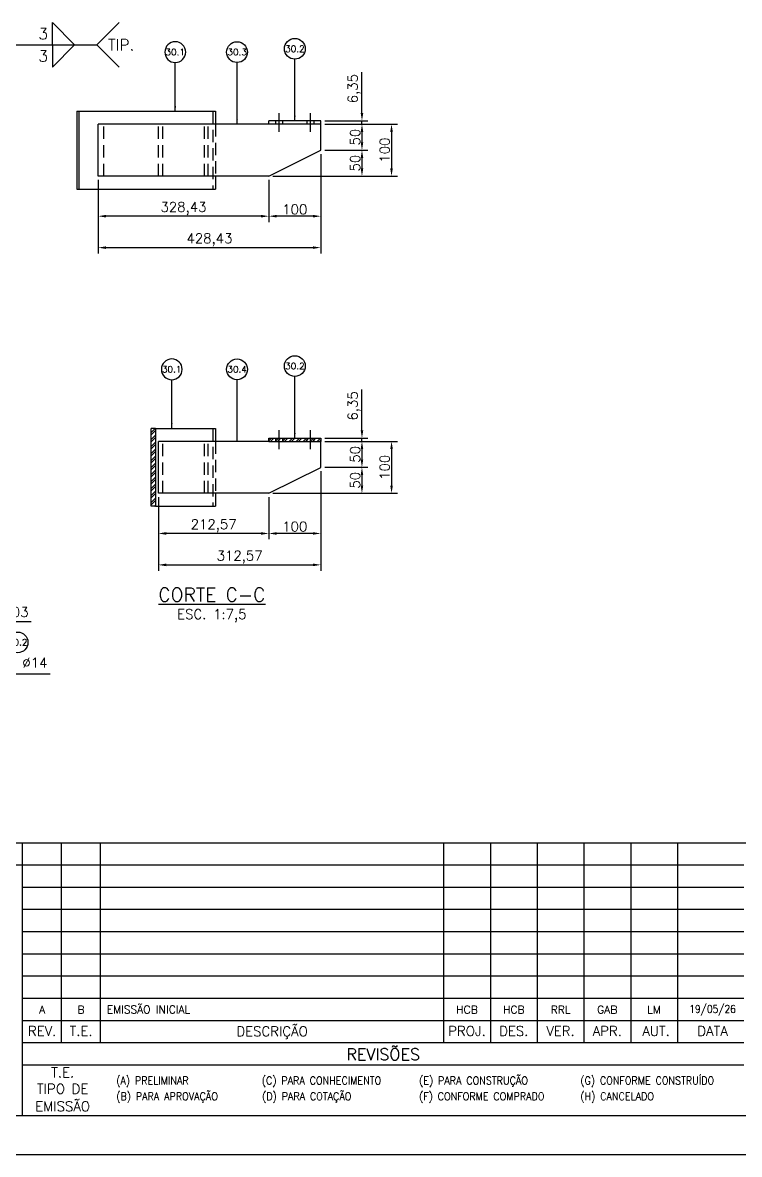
# Model space of a CAD drawing. Header units: metres. Extents: x 0 to 6307, y 0 to 4455.
# Drawn here: x 3532 to 4912, y 0 to 2179 of the extents above; entities that cross this region are included whole.
import ezdxf
from ezdxf.enums import TextEntityAlignment as Align

# ---------------------------------------------------------------- set-up
doc = ezdxf.new("R2010")
doc.units = ezdxf.units.M
doc.header["$LTSCALE"] = 7.5
doc.linetypes.add('CENTER2', pattern=[28.575, 19.05, -3.175, 3.175, -3.175])
doc.linetypes.add('HIDDEN2', pattern=[4.7625, 3.175, -1.5875])
for name, color, linetype in [('FRL3', 3, 'Continuous'), ('FRL4', 4, 'Continuous'), ('FRL5', 5, 'Continuous'), ('FRL6', 6, 'Continuous'), ('FRL7', 7, 'Continuous'), ('FRR100', 4, 'Continuous'), ('FRR120', 5, 'Continuous'), ('FRR140', 5, 'Continuous'), ('FRR175', 1, 'Continuous'), ('FRR80', 3, 'Continuous'), ('GSB', 7, 'Continuous'), ('MR100', 3, 'Continuous'), ('SC1', 7, 'CENTER2'), ('SDM', 7, 'Continuous'), ('SHA', 7, 'Continuous'), ('SL4', 4, 'Continuous'), ('ST1', 7, 'HIDDEN2')]:
    doc.layers.add(name, color=color, linetype=linetype)
doc.styles.add('R100', font='simplex.shx', dxfattribs={"height": 2.5})
doc.styles.add('R120', font='simplex.shx', dxfattribs={"height": 3})
doc.styles.add('R140', font='simplex.shx', dxfattribs={"height": 3.5})
doc.styles.add('R80', font='simplex.shx', dxfattribs={"height": 2})
doc.styles.add('ROMANS', font='ROMANS.SHX')
doc.dimstyles.new('5___1-5', dxfattribs={"dimscale": 5, "dimtxt": 2.5, "dimasz": 2, "dimexe": 1.5, "dimexo": 1, "dimgap": 0.5, "dimtad": 1, "dimzin": 12, "dimtxsty": 'ROMANS', "dimcen": 0, "dimclrd": 256, "dimclre": 256, "dimclrt": 3, "dimaunit": 1, "dimazin": 3, "dimtfac": 1, "dimtmove": 0, "dimatfit": 0, "dimfxl": 1, "dimlwd": -1, "dimlwe": -1, "dimarcsym": 0})
doc.dimstyles.new('7.5___1-7.5', dxfattribs={"dimscale": 7.5, "dimtxt": 2.5, "dimasz": 2, "dimexe": 1.5, "dimexo": 1, "dimgap": 0.5, "dimtad": 1, "dimzin": 12, "dimtxsty": 'ROMANS', "dimcen": 0, "dimclrd": 256, "dimclre": 256, "dimclrt": 3, "dimaunit": 1, "dimazin": 3, "dimtfac": 1, "dimtmove": 0, "dimatfit": 0, "dimfxl": 1, "dimlwd": -1, "dimlwe": -1, "dimarcsym": 0})
doc.dimstyles.new('7.5___1-7.5$3', dxfattribs={"dimscale": 7.5, "dimtxt": 2.5, "dimasz": 2, "dimexe": 1.5, "dimexo": 1, "dimgap": 0.5, "dimtad": 1, "dimtoh": 1, "dimzin": 12, "dimtxsty": 'ROMANS', "dimcen": 0, "dimclrd": 256, "dimclre": 256, "dimclrt": 3, "dimaunit": 1, "dimazin": 3, "dimtfac": 1, "dimtmove": 0, "dimatfit": 0, "dimfxl": 1, "dimlwd": -1, "dimlwe": -1, "dimarcsym": 0})
pattern_1 = [(45, (-296.532, 923.574), (-6.735192, 6.735192), []), (45, (-292.042, 923.574), (-6.735192, 6.735192), [])]

# ---------------------------------------------------------------- blocks, each defined once
blk = doc.blocks.new('A1')
at = {"layer": 'FRL3', "linetype": 'Continuous'}
for p, q in [((481, 28.7), (481, 80)), ((491, 28.7), (491, 80)), ((579, 80), (579, 28.7)), ((591, 80), (591, 28.7)), ((603, 80), (603, 28.7)), ((615, 80), (615, 28.7)), ((627, 80), (627, 28.7)), ((639, 80), (639, 28.7))]:
    blk.add_line(p, q, dxfattribs=at)
at = {"layer": 'FRL4', "linetype": 'Continuous'}
for p, q in [((25, 74.3), (471, 74.3)), ((471, 34.4), (656, 34.4)), ((471, 28.7), (656, 28.7)), ((471, 23), (656, 23))]:
    blk.add_line(p, q, dxfattribs=at)
at = {"layer": 'FRL5'}
blk.add_line((25, 80), (831, 80), dxfattribs=at)
at = {"layer": 'FRL5', "linetype": 'Continuous'}
blk.add_line((471, 10), (471, 80), dxfattribs=at)
at = {"layer": 'FRL6', "linetype": 'Continuous'}
blk.add_line((25, 10), (831, 10), dxfattribs=at)
at = {"layer": 'FRL7', "linetype": 'Continuous'}
for p, q in [((471, 74.3), (656, 74.3)), ((471, 68.6), (656, 68.6)), ((471, 62.9), (656, 62.9)), ((471, 57.2), (656, 57.2)), ((471, 51.5), (656, 51.5)), ((471, 45.8), (656, 45.8)), ((471, 40.1), (656, 40.1)), ((0, 0), (841, 0))]:
    blk.add_line(p, q, dxfattribs=at)
at = {"layer": 'FRR100', "style": 'R100'}
for s, p in [('REV.', (476, 31.66)), ('T.E.', (486, 31.66)), ('DESCRIÇÃO', (535, 31.55)), ('PROJ.', (585, 31.66)), ('DES.', (597, 31.66)), ('VER.', (609, 31.66)), ('APR.', (621, 31.66)), ('AUT.', (633.5, 31.66)), ('DATA', (648, 31.66)), ('T.E.', (481.26, 21.02)), ('TIPO DE', (481.26, 16.82)), ('EMISSÃO', (481.26, 12.66))]:
    blk.add_text(s, height=2.5, dxfattribs=at).set_placement(p, align=Align.MIDDLE)
at = {"layer": 'FRR120', "style": 'R120'}
blk.add_text('REVISÕES', height=3, dxfattribs=at).set_placement((563.5, 26.08), align=Align.MIDDLE)
for tag, p in [('FASE_DO_PROJETO', (659, 46.29)), ('ÁREA_E/OU_SUBÁREA', (659, 40.79)), ('TÍTULO_DO_DESENHO', (659, 35.29)), ('SUBTÍTULO_1_DO_DESENHO', (659, 29.79)), ('SUBTÍTULO_2_DO_DESENHO', (659, 24.29))]:
    blk.add_attdef(tag, p, '', height=3, dxfattribs=at)
at = {"layer": 'FRR140', "style": 'R140', "width": 0.91}
for tag, p in [('ESCALA', (671, 14.35)), ('REVISÃO', (823.5, 14.68))]:
    blk.add_attdef(tag, text='', height=3.5, dxfattribs=at).set_placement(p, align=Align.MIDDLE)
for tag, p in [('NÚMERO_DA_CONTRATADA', (687.72, 12.6)), ('NUMERO_VALE', (752.89, 12.6))]:
    blk.add_attdef(tag, p, '', height=3.5, dxfattribs=at)
at = {"layer": 'FRR175', "style": 'R120'}
for tag, p in [('CLASSIFICAÇÃO', (811.83, 67.73)), ('PROJETO', (716.31, 53.59)), ('N_PROJ_SE', (793.5, 53.59)), ('N_CONTRATO', (796.97, 47.3))]:
    blk.add_attdef(tag, text='', height=3, dxfattribs=at).set_placement(p, align=Align.MIDDLE_CENTER)
at = {"layer": 'FRR80', "style": 'R80', "width": 0.9}
for s, p in [('(E) PARA CONSTRUÇÃO', (572.71, 17.95)), ('(G) CONFORME CONSTRUÍDO', (614.08, 17.95)), ('(A) PRELIMINAR', (495.02, 17.95)), ('(C) PARA CONHECIMENTO', (532.36, 17.95)), ('(B) PARA APROVAÇÃO', (495.02, 13.89)), ('(D) PARA COTAÇÃO', (532.43, 13.89)), ('(F) CONFORME COMPRADO', (572.71, 13.89)), ('(H) CANCELADO', (614.08, 13.89))]:
    blk.add_text(s, height=2, dxfattribs=at).set_placement(p)
at = {"layer": 'FRR80', "style": 'R80'}
for p in [(492.61, 76.08), (492.61, 70.38), (492.61, 64.68), (492.61, 58.98), (492.61, 53.28), (492.61, 47.58), (492.61, 41.88), (492.61, 36.18)]:
    blk.add_attdef('DESCRIÇÃO_DA_REVISÃO', p, '', height=2, dxfattribs=at)
for tag, p in [('8A_REV', (476, 77.07)), ('EMIS.', (486, 77.07)), ('PROJ.', (585, 77.07)), ('DES.', (597, 77.07)), ('VER.', (609, 77.07)), ('APR.', (621, 77.07)), ('AUT.', (633.01, 77.07)), ('7A_REV', (476, 71.37)), ('EMIS.', (486, 71.37)), ('PROJ.', (585, 71.37)), ('DES.', (597, 71.37)), ('VER.', (609, 71.37)), ('APR.', (621, 71.37)), ('AUT.', (633.01, 71.37)), ('6A_REV', (476, 65.67)), ('EMIS.', (486, 65.67)), ('PROJ.', (585, 65.67)), ('DES.', (597, 65.67)), ('VER.', (609, 65.67)), ('APR.', (621, 65.67)), ('AUT.', (633.01, 65.67)), ('5A_REV', (476, 59.97)), ('EMIS.', (486, 59.97)), ('PROJ.', (585, 59.97)), ('DES.', (597, 59.97)), ('VER.', (609, 59.97)), ('APR.', (621, 59.97)), ('AUT.', (633.01, 59.97)), ('4A_REV', (476, 54.27)), ('EMIS.', (486, 54.27)), ('PROJ.', (585, 54.27)), ('DES.', (597, 54.27)), ('VER.', (609, 54.27)), ('APR.', (621, 54.27)), ('AUT.', (633.01, 54.27)), ('3A_REV', (476, 48.57)), ('EMIS.', (486, 48.57)), ('PROJ.', (585, 48.57)), ('DES.', (597, 48.57)), ('VER.', (609, 48.57)), ('APR.', (621, 48.57)), ('AUT.', (633.01, 48.57)), ('2A_REV', (476, 42.87)), ('EMIS.', (486, 42.87)), ('PROJ.', (585, 42.87)), ('DES.', (597, 42.87)), ('VER.', (609, 42.87)), ('APR.', (621, 42.87)), ('AUT.', (633.01, 42.87)), ('1a_REV', (476, 37.17)), ('EMIS.', (486, 37.17)), ('PROJ.', (585, 37.17)), ('DES.', (597, 37.17)), ('VER.', (609, 37.17)), ('APR.', (621, 37.17)), ('AUT.', (633.01, 37.17))]:
    blk.add_attdef(tag, text='', height=2, dxfattribs=at).set_placement(p, align=Align.MIDDLE)
at = {"layer": 'FRR80', "style": 'R80', "width": 0.85}
for p in [(648, 77.07), (648, 71.37), (648, 65.67), (648, 59.97), (648, 54.27), (648, 48.57), (648, 42.87), (648, 37.17)]:
    blk.add_attdef('DATA', text='', height=2, dxfattribs=at).set_placement(p, align=Align.MIDDLE)
blk = doc.blocks.new('*D160')
at = {"layer": 'Defpoints', "color": 0, "transparency": 16777216}
for p in [(3412.3, 983.8), (3420.9, 972.7)]:
    blk.add_point(p, dxfattribs=at)
at = {"layer": 'SDM', "transparency": 16777216}
for p, q in [((3403.1, 995.6), (3393.8, 1007.4)), ((3412.3, 983.8), (3420.9, 972.7)), ((3430.1, 960.9), (3457.8, 925.2)), ((3457.8, 925.2), (3585.7, 925.2))]:
    blk.add_line(p, q, dxfattribs=at)
for points in [[(3405, 997.1), (3401.1, 994.1), (3412.3, 983.8)], [(3432, 962.4), (3428.1, 959.3), (3420.9, 972.7)]]:
    blk.add_solid(points, dxfattribs=at)
at = {"layer": 'SDM', "color": 3, "transparency": 16777216, "insert": (3523.6, 943.3), "char_height": 18.75, "attachment_point": 5, "style": 'ROMANS'}
blk.add_mtext('(8x) ∅14', dxfattribs=at)
blk = doc.blocks.new('*D166')
at = {"layer": 'Defpoints', "color": 0, "transparency": 16777216}
for p in [(3365.5, 1026.2), (3365.5, 1026.2), (3436.6, 998.2)]:
    blk.add_point(p, dxfattribs=at)
at = {"layer": 'SDM', "transparency": 16777216}
for p, q in [((3350.5, 1026.2), (3335.5, 1026.2)), ((3365.5, 1033.7), (3365.5, 1037.4)), ((3365.5, 1026.2), (3436.6, 1026.2)), ((3436.6, 1005.7), (3436.6, 1037.4)), ((3451.6, 1026.2), (3549.1, 1026.2))]:
    blk.add_line(p, q, dxfattribs=at)
for points in [[(3350.5, 1028.7), (3350.5, 1023.7), (3365.5, 1026.2)], [(3451.6, 1028.7), (3451.6, 1023.7), (3436.6, 1026.2)]]:
    blk.add_solid(points, dxfattribs=at)
at = {"layer": 'SDM', "color": 3, "transparency": 16777216, "insert": (3507.8, 1041.1), "char_height": 18.75, "attachment_point": 5, "style": 'ROMANS'}
blk.add_mtext('71,03', dxfattribs=at)
blk = doc.blocks.new('ITEM')
at = {"layer": 'GSB'}
blk.add_circle((0, 0), 4, dxfattribs=at)
blk = doc.blocks.new('*D190')
at = {"layer": 'Defpoints', "color": 0, "transparency": 16777216}
for p in [(4106.2, 1989.8), (4106.2, 1983.4), (4185.4, 1989.8)]:
    blk.add_point(p, dxfattribs=at)
at = {"layer": 'SDM', "transparency": 16777216}
for p, q in [((4185.4, 2004.8), (4185.4, 2083.5)), ((4113.7, 1989.8), (4196.7, 1989.8)), ((4113.7, 1983.4), (4196.7, 1983.4)), ((4185.4, 1983.4), (4185.4, 1989.8)), ((4185.4, 1968.4), (4185.4, 1953.4))]:
    blk.add_line(p, q, dxfattribs=at)
for points in [[(4182.9, 2004.8), (4187.9, 2004.8), (4185.4, 1989.8)], [(4182.9, 1968.4), (4187.9, 1968.4), (4185.4, 1983.4)]]:
    blk.add_solid(points, dxfattribs=at)
at = {"layer": 'SDM', "color": 3, "transparency": 16777216, "insert": (4170.5, 2051.7), "char_height": 18.75, "attachment_point": 5, "rotation": 90, "style": 'ROMANS'}
blk.add_mtext('6,35', dxfattribs=at)
blk = doc.blocks.new('*D191')
at = {"layer": 'Defpoints', "color": 0, "transparency": 16777216}
for p in [(4106.2, 1983.4), (4106.2, 1933.4), (4185.4, 1933.4)]:
    blk.add_point(p, dxfattribs=at)
at = {"layer": 'SDM', "transparency": 16777216}
for p, q in [((4113.7, 1983.4), (4196.7, 1983.4)), ((4185.4, 1968.4), (4185.4, 1948.4)), ((4113.7, 1933.4), (4196.7, 1933.4))]:
    blk.add_line(p, q, dxfattribs=at)
for points in [[(4182.9, 1968.4), (4187.9, 1968.4), (4185.4, 1983.4)], [(4182.9, 1948.4), (4187.9, 1948.4), (4185.4, 1933.4)]]:
    blk.add_solid(points, dxfattribs=at)
at = {"layer": 'SDM', "color": 3, "transparency": 16777216, "insert": (4172.3, 1958.4), "char_height": 18.75, "attachment_point": 5, "rotation": 90, "style": 'ROMANS'}
blk.add_mtext('50', dxfattribs=at)
blk = doc.blocks.new('*D192')
at = {"layer": 'Defpoints', "color": 0, "transparency": 16777216}
for p in [(4106.2, 1933.4), (4006.2, 1883.4), (4185.4, 1883.4)]:
    blk.add_point(p, dxfattribs=at)
at = {"layer": 'SDM', "transparency": 16777216}
for p, q in [((4113.7, 1933.4), (4196.7, 1933.4)), ((4185.4, 1918.4), (4185.4, 1898.4)), ((4013.7, 1883.4), (4196.7, 1883.4))]:
    blk.add_line(p, q, dxfattribs=at)
for points in [[(4182.9, 1918.4), (4187.9, 1918.4), (4185.4, 1933.4)], [(4182.9, 1898.4), (4187.9, 1898.4), (4185.4, 1883.4)]]:
    blk.add_solid(points, dxfattribs=at)
at = {"layer": 'SDM', "color": 3, "transparency": 16777216, "insert": (4172.3, 1908.4), "char_height": 18.75, "attachment_point": 5, "rotation": 90, "style": 'ROMANS'}
blk.add_mtext('50', dxfattribs=at)
blk = doc.blocks.new('*D193')
at = {"layer": 'Defpoints', "color": 0, "transparency": 16777216}
for p in [(4106.2, 1933.4), (4006.2, 1883.4), (4006.2, 1806.2)]:
    blk.add_point(p, dxfattribs=at)
at = {"layer": 'SDM', "transparency": 16777216}
for p, q in [((4106.2, 1925.9), (4106.2, 1795)), ((4006.2, 1875.9), (4006.2, 1795)), ((4091.2, 1806.2), (4021.2, 1806.2))]:
    blk.add_line(p, q, dxfattribs=at)
for points in [[(4021.2, 1808.7), (4021.2, 1803.7), (4006.2, 1806.2)], [(4091.2, 1808.7), (4091.2, 1803.7), (4106.2, 1806.2)]]:
    blk.add_solid(points, dxfattribs=at)
at = {"layer": 'SDM', "color": 3, "transparency": 16777216, "insert": (4056.2, 1819.3), "char_height": 18.75, "attachment_point": 5, "style": 'ROMANS'}
blk.add_mtext('100', dxfattribs=at)
blk = doc.blocks.new('*D194')
at = {"layer": 'Defpoints', "color": 0, "transparency": 16777216}
for p in [(3677.8, 1883.4), (4006.2, 1883.4), (3677.8, 1806.2)]:
    blk.add_point(p, dxfattribs=at)
at = {"layer": 'SDM', "transparency": 16777216}
for p, q in [((3677.8, 1875.9), (3677.8, 1795)), ((4006.2, 1875.9), (4006.2, 1795)), ((3991.2, 1806.2), (3692.8, 1806.2))]:
    blk.add_line(p, q, dxfattribs=at)
for points in [[(3692.8, 1808.7), (3692.8, 1803.7), (3677.8, 1806.2)], [(3991.2, 1808.7), (3991.2, 1803.7), (4006.2, 1806.2)]]:
    blk.add_solid(points, dxfattribs=at)
at = {"layer": 'SDM', "color": 3, "transparency": 16777216, "insert": (3842, 1821.1), "char_height": 18.75, "attachment_point": 5, "style": 'ROMANS'}
blk.add_mtext('328,43', dxfattribs=at)
blk = doc.blocks.new('*D195')
at = {"layer": 'Defpoints', "color": 0, "transparency": 16777216}
for p in [(4106.2, 1933.4), (3677.8, 1883.4), (4106.2, 1745.7)]:
    blk.add_point(p, dxfattribs=at)
at = {"layer": 'SDM', "transparency": 16777216}
for p, q in [((4106.2, 1925.9), (4106.2, 1734.5)), ((3677.8, 1875.9), (3677.8, 1734.5)), ((3692.8, 1745.7), (4091.2, 1745.7))]:
    blk.add_line(p, q, dxfattribs=at)
for points in [[(3692.8, 1748.2), (3692.8, 1743.2), (3677.8, 1745.7)], [(4091.2, 1748.2), (4091.2, 1743.2), (4106.2, 1745.7)]]:
    blk.add_solid(points, dxfattribs=at)
at = {"layer": 'SDM', "color": 3, "transparency": 16777216, "insert": (3892, 1760.6), "char_height": 18.75, "attachment_point": 5, "style": 'ROMANS'}
blk.add_mtext('428,43', dxfattribs=at)
blk = doc.blocks.new('*D196')
at = {"layer": 'Defpoints', "color": 0, "transparency": 16777216}
for p in [(4106.2, 1983.4), (4006.2, 1883.4), (4242.3, 1883.4)]:
    blk.add_point(p, dxfattribs=at)
at = {"layer": 'SDM', "transparency": 16777216}
for p, q in [((4113.7, 1983.4), (4253.5, 1983.4)), ((4242.3, 1968.4), (4242.3, 1898.4)), ((4013.7, 1883.4), (4253.5, 1883.4))]:
    blk.add_line(p, q, dxfattribs=at)
for points in [[(4239.8, 1968.4), (4244.8, 1968.4), (4242.3, 1983.4)], [(4239.8, 1898.4), (4244.8, 1898.4), (4242.3, 1883.4)]]:
    blk.add_solid(points, dxfattribs=at)
at = {"layer": 'SDM', "color": 3, "transparency": 16777216, "insert": (4229.2, 1933.4), "char_height": 18.75, "attachment_point": 5, "rotation": 90, "style": 'ROMANS'}
blk.add_mtext('100', dxfattribs=at)
blk = doc.blocks.new('*D197')
at = {"layer": 'Defpoints', "color": 0, "transparency": 16777216}
for p in [(4106.2, 1379), (4106.2, 1372.7), (4185.4, 1379)]:
    blk.add_point(p, dxfattribs=at)
at = {"layer": 'SDM', "transparency": 16777216}
for p, q in [((4185.4, 1394), (4185.4, 1472.8)), ((4113.7, 1379), (4196.7, 1379)), ((4113.7, 1372.7), (4196.7, 1372.7)), ((4185.4, 1372.7), (4185.4, 1379)), ((4185.4, 1357.7), (4185.4, 1342.7))]:
    blk.add_line(p, q, dxfattribs=at)
for points in [[(4182.9, 1394), (4187.9, 1394), (4185.4, 1379)], [(4182.9, 1357.7), (4187.9, 1357.7), (4185.4, 1372.7)]]:
    blk.add_solid(points, dxfattribs=at)
at = {"layer": 'SDM', "color": 3, "transparency": 16777216, "insert": (4170.5, 1440.9), "char_height": 18.75, "attachment_point": 5, "rotation": 90, "style": 'ROMANS'}
blk.add_mtext('6,35', dxfattribs=at)
blk = doc.blocks.new('*D198')
at = {"layer": 'Defpoints', "color": 0, "transparency": 16777216}
for p in [(4106.2, 1372.7), (4106.2, 1322.7), (4185.4, 1322.7)]:
    blk.add_point(p, dxfattribs=at)
at = {"layer": 'SDM', "transparency": 16777216}
for p, q in [((4113.7, 1372.7), (4196.7, 1372.7)), ((4185.4, 1357.7), (4185.4, 1337.7)), ((4113.7, 1322.7), (4196.7, 1322.7))]:
    blk.add_line(p, q, dxfattribs=at)
for points in [[(4182.9, 1357.7), (4187.9, 1357.7), (4185.4, 1372.7)], [(4182.9, 1337.7), (4187.9, 1337.7), (4185.4, 1322.7)]]:
    blk.add_solid(points, dxfattribs=at)
at = {"layer": 'SDM', "color": 3, "transparency": 16777216, "insert": (4172.3, 1347.7), "char_height": 18.75, "attachment_point": 5, "rotation": 90, "style": 'ROMANS'}
blk.add_mtext('50', dxfattribs=at)
blk = doc.blocks.new('*D199')
at = {"layer": 'Defpoints', "color": 0, "transparency": 16777216}
for p in [(4106.2, 1322.7), (4006.2, 1272.7), (4185.4, 1272.7)]:
    blk.add_point(p, dxfattribs=at)
at = {"layer": 'SDM', "transparency": 16777216}
for p, q in [((4113.7, 1322.7), (4196.7, 1322.7)), ((4185.4, 1307.7), (4185.4, 1287.7)), ((4013.7, 1272.7), (4196.7, 1272.7))]:
    blk.add_line(p, q, dxfattribs=at)
for points in [[(4182.9, 1307.7), (4187.9, 1307.7), (4185.4, 1322.7)], [(4182.9, 1287.7), (4187.9, 1287.7), (4185.4, 1272.7)]]:
    blk.add_solid(points, dxfattribs=at)
at = {"layer": 'SDM', "color": 3, "transparency": 16777216, "insert": (4172.3, 1297.7), "char_height": 18.75, "attachment_point": 5, "rotation": 90, "style": 'ROMANS'}
blk.add_mtext('50', dxfattribs=at)
blk = doc.blocks.new('*D200')
at = {"layer": 'Defpoints', "color": 0, "transparency": 16777216}
for p in [(4106.2, 1322.7), (4006.2, 1272.7), (4006.2, 1195.4)]:
    blk.add_point(p, dxfattribs=at)
at = {"layer": 'SDM', "transparency": 16777216}
for p, q in [((4106.2, 1315.2), (4106.2, 1184.2)), ((4006.2, 1265.2), (4006.2, 1184.2)), ((4091.2, 1195.4), (4021.2, 1195.4))]:
    blk.add_line(p, q, dxfattribs=at)
for points in [[(4021.2, 1197.9), (4021.2, 1192.9), (4006.2, 1195.4)], [(4091.2, 1197.9), (4091.2, 1192.9), (4106.2, 1195.4)]]:
    blk.add_solid(points, dxfattribs=at)
at = {"layer": 'SDM', "color": 3, "transparency": 16777216, "insert": (4056.2, 1208.6), "char_height": 18.75, "attachment_point": 5, "style": 'ROMANS'}
blk.add_mtext('100', dxfattribs=at)
blk = doc.blocks.new('*D201')
at = {"layer": 'Defpoints', "color": 0, "transparency": 16777216}
for p in [(3793.7, 1272.7), (4006.2, 1272.7), (3793.7, 1195.4)]:
    blk.add_point(p, dxfattribs=at)
at = {"layer": 'SDM', "transparency": 16777216}
for p, q in [((3793.7, 1265.2), (3793.7, 1184.2)), ((4006.2, 1265.2), (4006.2, 1184.2)), ((3991.2, 1195.4), (3808.7, 1195.4))]:
    blk.add_line(p, q, dxfattribs=at)
for points in [[(3808.7, 1197.9), (3808.7, 1192.9), (3793.7, 1195.4)], [(3991.2, 1197.9), (3991.2, 1192.9), (4006.2, 1195.4)]]:
    blk.add_solid(points, dxfattribs=at)
at = {"layer": 'SDM', "color": 3, "transparency": 16777216, "insert": (3900, 1210.3), "char_height": 18.75, "attachment_point": 5, "style": 'ROMANS'}
blk.add_mtext('212,57', dxfattribs=at)
blk = doc.blocks.new('*D202')
at = {"layer": 'Defpoints', "color": 0, "transparency": 16777216}
for p in [(4106.2, 1322.7), (3793.7, 1272.7), (4106.2, 1134.9)]:
    blk.add_point(p, dxfattribs=at)
at = {"layer": 'SDM', "transparency": 16777216}
for p, q in [((4106.2, 1315.2), (4106.2, 1123.7)), ((3793.7, 1265.2), (3793.7, 1123.7)), ((3808.7, 1134.9), (4091.2, 1134.9))]:
    blk.add_line(p, q, dxfattribs=at)
for points in [[(3808.7, 1137.4), (3808.7, 1132.4), (3793.7, 1134.9)], [(4091.2, 1137.4), (4091.2, 1132.4), (4106.2, 1134.9)]]:
    blk.add_solid(points, dxfattribs=at)
at = {"layer": 'SDM', "color": 3, "transparency": 16777216, "insert": (3950, 1149.9), "char_height": 18.75, "attachment_point": 5, "style": 'ROMANS'}
blk.add_mtext('312,57', dxfattribs=at)
blk = doc.blocks.new('*D203')
at = {"layer": 'Defpoints', "color": 0, "transparency": 16777216}
for p in [(4106.2, 1372.7), (4006.2, 1272.7), (4242.3, 1272.7)]:
    blk.add_point(p, dxfattribs=at)
at = {"layer": 'SDM', "transparency": 16777216}
for p, q in [((4113.7, 1372.7), (4253.5, 1372.7)), ((4242.3, 1357.7), (4242.3, 1287.7)), ((4013.7, 1272.7), (4253.5, 1272.7))]:
    blk.add_line(p, q, dxfattribs=at)
for points in [[(4239.8, 1357.7), (4244.8, 1357.7), (4242.3, 1372.7)], [(4239.8, 1287.7), (4244.8, 1287.7), (4242.3, 1272.7)]]:
    blk.add_solid(points, dxfattribs=at)
at = {"layer": 'SDM', "color": 3, "transparency": 16777216, "insert": (4229.2, 1322.7), "char_height": 18.75, "attachment_point": 5, "rotation": 90, "style": 'ROMANS'}
blk.add_mtext('100', dxfattribs=at)
blk = doc.blocks.new('TYPICAL (RIGHT)')
blk.add_lwpolyline([(5, -5), (0, 0), (0, 0), (5, 5)])
at = {"layer": 'MR100', "style": 'R100'}
blk.add_attdef('TIP.', text='', height=2.5, dxfattribs=at).set_placement((2.5, 0), align=Align.MIDDLE_LEFT)
blk = doc.blocks.new('A$C13f76a61')
blk.add_line((211.6, 42.9), (383.1, 42.9))
for points in [[(297.3, 42.9), (297.3, 85.7), (340.2, 42.9)], [(297.3, 42.9), (297.3, 0), (340.2, 42.9)]]:
    blk.add_lwpolyline(points)
at = {"layer": 'MR100', "style": 'R100'}
for p in [(288.8, 64.3), (288.8, 21.4)]:
    blk.add_attdef('FILETE_DE_SOLDA', text='', height=21.4, dxfattribs=at).set_placement(p, align=Align.MIDDLE_RIGHT)
blk = doc.blocks.new('CORTE')
at = {"layer": 'GSB', "color": 4, "style": 'R140'}
blk.add_attdef('%%UCORTE', text='', height=3.5, dxfattribs=at).set_placement((-0.25, 2.38), align=Align.MIDDLE_CENTER)
at = {"layer": 'GSB', "color": 3, "style": 'R100'}
blk.add_attdef('ESC.', text='', height=2.5, dxfattribs=at).set_placement((-0.25, -2.62), align=Align.MIDDLE_CENTER)

msp = doc.modelspace()

# ---------------------------------------------------------------- hatches: boundary and pattern name
at = {"layer": 'SHA'}
h = msp.add_hatch(dxfattribs=at)
h.set_pattern_fill('ANSI32', color=256, style=0)
h.set_pattern_definition(pattern_1)
h.paths.add_polyline_path([(3788.294, 1247.672), (3788.294, 1397.672), (3779.693, 1397.672), (3779.693, 1247.672)], flags=0)
h = msp.add_hatch(dxfattribs=at)
h.set_pattern_fill('ANSI32', color=256, style=0)
h.set_pattern_definition(pattern_1)
h.paths.add_polyline_path([(4106.248, 1372.672), (4106.248, 1379.022), (4006.248, 1379.022), (4006.248, 1372.672)], flags=0)

# ---------------------------------------------------------------- linework, layer by layer
at = {"layer": 'SC1'}
for p, q in [((4026.248, 1968.445), (4026.248, 2004.795)), ((4086.248, 1968.445), (4086.248, 2004.795)), ((4026.248, 1357.672), (4026.248, 1394.022)), ((4086.248, 1357.672), (4086.248, 1394.022))]:
    msp.add_line(p, q, dxfattribs=at)
at = {"layer": 'SL4'}
for p, q in [((3636.843, 2008.445), (3636.843, 1858.445)), ((3636.843, 2008.445), (3640.736, 2008.445)), ((3640.736, 2008.445), (3640.736, 1858.445)), ((3640.736, 2008.445), (3903.503, 2008.445)), ((3903.503, 2008.445), (3903.503, 1983.445)), ((3677.814, 1883.445), (3677.814, 1983.445)), ((4006.248, 1983.445), (3677.814, 1983.445)), ((4106.248, 1989.795), (4006.248, 1989.795)), ((4006.248, 1983.445), (4006.248, 1989.795)), ((4106.248, 1983.445), (4006.248, 1983.445)), ((4106.248, 1983.445), (4106.248, 1989.795)), ((4106.248, 1933.445), (4106.248, 1983.445)), ((4006.248, 1883.445), (4106.248, 1933.445)), ((4006.248, 1883.445), (3677.814, 1883.445)), ((3903.503, 1883.445), (3903.503, 1858.445)), ((3636.843, 1858.445), (3640.736, 1858.445)), ((3640.736, 1858.445), (3903.503, 1858.445)), ((3779.693, 1247.672), (3779.693, 1397.672)), ((3788.294, 1397.672), (3779.693, 1397.672)), ((3788.294, 1397.672), (3788.294, 1247.672)), ((3788.294, 1397.672), (3903.503, 1397.672)), ((3903.503, 1397.672), (3903.503, 1372.672)), ((4006.248, 1372.672), (3793.678, 1372.672)), ((3793.678, 1272.672), (3793.678, 1372.672)), ((4006.248, 1372.672), (4006.248, 1379.022)), ((4006.248, 1379.022), (4106.248, 1379.022)), ((4006.248, 1372.672), (4106.248, 1372.672)), ((4106.248, 1379.022), (4106.248, 1372.672)), ((4106.248, 1322.672), (4106.248, 1372.672)), ((4006.248, 1272.672), (4106.248, 1322.672)), ((4006.248, 1272.672), (3793.678, 1272.672)), ((3903.503, 1272.672), (3903.503, 1247.672)), ((3788.294, 1247.672), (3779.693, 1247.672)), ((3788.294, 1247.672), (3903.503, 1247.672))]:
    msp.add_line(p, q, dxfattribs=at)
at = {"layer": 'ST1'}
for p, q in [((3898.175, 2008.445), (3898.175, 1858.445)), ((3688.955, 1883.445), (3688.955, 1983.445)), ((3793.678, 1883.445), (3793.678, 1983.445)), ((3802.124, 1883.445), (3802.124, 1983.445)), ((3882.632, 1883.445), (3882.632, 1983.445)), ((3889.185, 1883.445), (3889.185, 1983.445)), ((3903.503, 1983.445), (3903.503, 1883.445)), ((4019.248, 1989.795), (4019.248, 1983.445)), ((4033.248, 1983.445), (4033.248, 1989.795)), ((4079.248, 1989.795), (4079.248, 1983.445)), ((4093.248, 1983.445), (4093.248, 1989.795)), ((3898.175, 1397.672), (3898.175, 1247.672)), ((3802.124, 1272.672), (3802.124, 1372.672)), ((3882.632, 1272.672), (3882.632, 1372.672)), ((3889.185, 1272.672), (3889.185, 1372.672)), ((3903.503, 1372.672), (3903.503, 1272.672)), ((4019.248, 1379.022), (4019.248, 1372.672)), ((4033.248, 1372.672), (4033.248, 1379.022)), ((4079.248, 1379.022), (4079.248, 1372.672)), ((4093.248, 1372.672), (4093.248, 1379.022))]:
    msp.add_line(p, q, dxfattribs=at)

# ---------------------------------------------------------------- block references
ref = msp.add_blockref('A1', (0, 0), dxfattribs=dict(xscale=7.499999999999915, yscale=7.499999999999915, zscale=7.499999999999915))
ref.add_attrib('1a_REV', 'A', dxfattribs={"layer": 'FRR80', "height": 15, "style": 'R80'}).set_placement((3570, 278.759), align=Align.MIDDLE)
ref.add_attrib('EMIS.', 'B', dxfattribs={"layer": 'FRR80', "height": 15, "style": 'R80'}).set_placement((3645, 278.759), align=Align.MIDDLE)
ref.add_attrib('DESCRIÇÃO_DA_REVISÃO', 'EMISSÃO INICIAL', (3694.542, 271.362), dxfattribs={"layer": 'FRR80', "height": 15, "style": 'R80'})
ref.add_attrib('PROJ.', 'HCB', dxfattribs={"layer": 'FRR80', "height": 15, "style": 'R80'}).set_placement((4387.5, 278.759), align=Align.MIDDLE)
ref.add_attrib('DES.', 'HCB', dxfattribs={"layer": 'FRR80', "height": 15, "style": 'R80'}).set_placement((4477.5, 278.759), align=Align.MIDDLE)
ref.add_attrib('VER.', 'RRL', dxfattribs={"layer": 'FRR80', "height": 15, "style": 'R80'}).set_placement((4567.5, 278.759), align=Align.MIDDLE)
ref.add_attrib('APR.', 'GAB', dxfattribs={"layer": 'FRR80', "height": 15, "style": 'R80'}).set_placement((4657.5, 278.759), align=Align.MIDDLE)
ref.add_attrib('AUT.', 'LM', dxfattribs={"layer": 'FRR80', "height": 15, "style": 'R80'}).set_placement((4747.594, 278.759), align=Align.MIDDLE)
ref.add_attrib('DATA', '19/05/26', dxfattribs={"layer": 'FRR80', "height": 15, "style": 'R80', "width": 0.85}).set_placement((4860, 278.759), align=Align.MIDDLE)
at = {"layer": 'GSB'}
for name, p, xscale, yscale, zscale, values in [('TYPICAL (RIGHT)', (3675.447, 2135.975), 8.571428571428667, 8.571428571428667, 8.571428571428667, {'TIP.': 'TIP.'}), ('CORTE', (3898.418, 1059.634), 7.499999999999915, 7.499999999999915, 7.499999999999915, {'%%UCORTE': '%%uCORTE C-C', 'ESC.': 'ESC. 1:7,5'})]:
    msp.add_blockref(name, p, dxfattribs=dict(at, xscale=xscale, yscale=yscale, zscale=zscale)).add_auto_attribs(values)
ref = msp.add_blockref('A$C13f76a61', (3292.386, 2093.117), dxfattribs=at)
ref.add_attrib('FILETE_DE_SOLDA', '3', dxfattribs={"layer": 'MR100', "height": 21.429, "style": 'R100'}).set_placement((3581.161, 2157.403), align=Align.MIDDLE_RIGHT)
ref.add_attrib('FILETE_DE_SOLDA', '3', dxfattribs={"layer": 'MR100', "height": 21.429, "style": 'R100'}).set_placement((3581.161, 2114.546), align=Align.MIDDLE_RIGHT)
ref = msp.add_blockref('ITEM', (3826.195, 2122.073), dxfattribs=dict(at, xscale=-4.999999999999943, yscale=4.999999999999943, zscale=4.999999999999943, rotation=180))
ref.add_attrib('1', '30.1', dxfattribs={"color": 3, "height": 12.5, "style": 'R100'}).set_placement((3826.025, 2122.18), align=Align.MIDDLE_CENTER)
ref = msp.add_blockref('ITEM', (3945.007, 2122.073), dxfattribs=dict(at, xscale=4.999999999999943, yscale=4.999999999999943, zscale=4.999999999999943, rotation=180))
ref.add_attrib('1', '30.3', dxfattribs={"color": 3, "height": 12.5, "style": 'R100'}).set_placement((3945.177, 2122.18), align=Align.MIDDLE_CENTER)
ref = msp.add_blockref('ITEM', (4056.248, 2128.423), dxfattribs=dict(at, xscale=4.999999999999943, yscale=4.999999999999943, zscale=4.999999999999943, rotation=180))
ref.add_attrib('1', '30.2', dxfattribs={"color": 3, "height": 12.5, "style": 'R100'}).set_placement((4056.417, 2128.53), align=Align.MIDDLE_CENTER)
ref = msp.add_blockref('ITEM', (3819.446, 1511.3), dxfattribs=dict(at, xscale=-4.999999999999943, yscale=4.999999999999943, zscale=4.999999999999943, rotation=180))
ref.add_attrib('1', '30.1', dxfattribs={"color": 3, "height": 12.5, "style": 'R100'}).set_placement((3819.276, 1511.407), align=Align.MIDDLE_CENTER)
ref = msp.add_blockref('ITEM', (3945.007, 1511.3), dxfattribs=dict(at, xscale=4.999999999999943, yscale=4.999999999999943, zscale=4.999999999999943, rotation=180))
ref.add_attrib('1', '30.4', dxfattribs={"color": 3, "height": 12.5, "style": 'R100'}).set_placement((3945.177, 1511.407), align=Align.MIDDLE_CENTER)
ref = msp.add_blockref('ITEM', (4056.248, 1517.65), dxfattribs=dict(at, xscale=4.999999999999943, yscale=4.999999999999943, zscale=4.999999999999943, rotation=180))
ref.add_attrib('1', '30.2', dxfattribs={"color": 3, "height": 12.5, "style": 'R100'}).set_placement((4056.417, 1517.757), align=Align.MIDDLE_CENTER)
ref = msp.add_blockref('ITEM', (3522.783, 985.656), dxfattribs=dict(at, xscale=4.999999999999943, yscale=4.999999999999943, zscale=4.999999999999943, rotation=180))
ref.add_attrib('1', '30.2', dxfattribs={"color": 3, "height": 12.5, "style": 'R100'}).set_placement((3522.953, 985.763), align=Align.MIDDLE_CENTER)

# ---------------------------------------------------------------- dimensions: what is measured, and where the dimension line sits
at = {"layer": 'SDM'}
for base, p1, p2, picture, middle in [((4185.43, 1989.795), (4106.248, 1983.445), (4106.248, 1989.795), '*D190', (4170.519, 2051.67)), ((4242.296, 1883.445), (4106.248, 1983.445), (4006.248, 1883.445), '*D196', (4229.171, 1933.445)), ((4185.43, 1933.445), (4106.248, 1983.445), (4106.248, 1933.445), '*D191', (4172.305, 1958.445)), ((4185.43, 1883.445), (4106.248, 1933.445), (4006.248, 1883.445), '*D192', (4172.305, 1908.445)), ((4185.43, 1379.022), (4106.248, 1372.672), (4106.248, 1379.022), '*D197', (4170.519, 1440.897)), ((4242.296, 1272.672), (4106.248, 1372.672), (4006.248, 1272.672), '*D203', (4229.171, 1322.672)), ((4185.43, 1322.672), (4106.248, 1372.672), (4106.248, 1322.672), '*D198', (4172.305, 1347.672)), ((4185.43, 1272.672), (4106.248, 1322.672), (4006.248, 1272.672), '*D199', (4172.305, 1297.672))]:
    dim = msp.add_linear_dim(base=base, p1=p1, p2=p2, angle=90, dimstyle='7.5___1-7.5', dxfattribs=at)
    dim.commit()
    dim.dimension.update_dxf_attribs({"geometry": picture, "text_midpoint": middle})
for base, p1, p2, picture, middle in [((4106.248, 1745.723), (3677.814, 1883.445), (4106.248, 1933.445), '*D195', (3892.031, 1760.633)), ((4006.248, 1806.203), (4106.248, 1933.445), (4006.248, 1883.445), '*D193', (4056.248, 1819.328)), ((3677.814, 1806.203), (4006.248, 1883.445), (3677.814, 1883.445), '*D194', (3842.031, 1821.114)), ((4106.248, 1134.95), (3793.678, 1272.672), (4106.248, 1322.672), '*D202', (3949.963, 1149.86)), ((4006.248, 1195.43), (4106.248, 1322.672), (4006.248, 1272.672), '*D200', (4056.248, 1208.555)), ((3793.678, 1195.43), (4006.248, 1272.672), (3793.678, 1272.672), '*D201', (3899.963, 1210.341))]:
    dim = msp.add_linear_dim(base=base, p1=p1, p2=p2, dimstyle='7.5___1-7.5', dxfattribs=at)
    dim.commit()
    dim.dimension.update_dxf_attribs({"geometry": picture, "text_midpoint": middle})
dim = msp.add_linear_dim(base=(3365.532, 1026.186), p1=(3436.563, 998.234), p2=(3365.532, 1026.186), angle=180, dimstyle='7.5___1-7.5', dxfattribs=at)
dim.commit()
dim.dimension.update_dxf_attribs({"geometry": '*D166', "text_midpoint": (3507.813, 1026.186), "dimtype": 160})
dim = msp.add_diameter_dim_2p(p1=(3412.264, 983.759), p2=(3420.861, 972.709), text='(8x) <>', dimstyle='7.5___1-7.5$3', dxfattribs=at)
dim.commit()
dim.dimension.update_dxf_attribs({"geometry": '*D160', "text_midpoint": (3523.6, 925.239), "dimtype": 163})

# ---------------------------------------------------------------- leaders
for points in [[(3826.195, 2008.445), (3826.195, 2102.073)], [(3945.007, 1983.445), (3945.007, 2102.073)], [(4056.248, 1989.795), (4056.248, 2108.423)], [(3819.446, 1397.672), (3819.446, 1491.3)], [(3945.007, 1372.672), (3945.007, 1491.3)], [(4056.248, 1379.022), (4056.248, 1497.65)]]:
    msp.add_leader(points, dimstyle='5___1-5', override={"dimgap": 0.5, "dimtad": 0}, dxfattribs=at)

doc.saveas('drawing.dxf')
